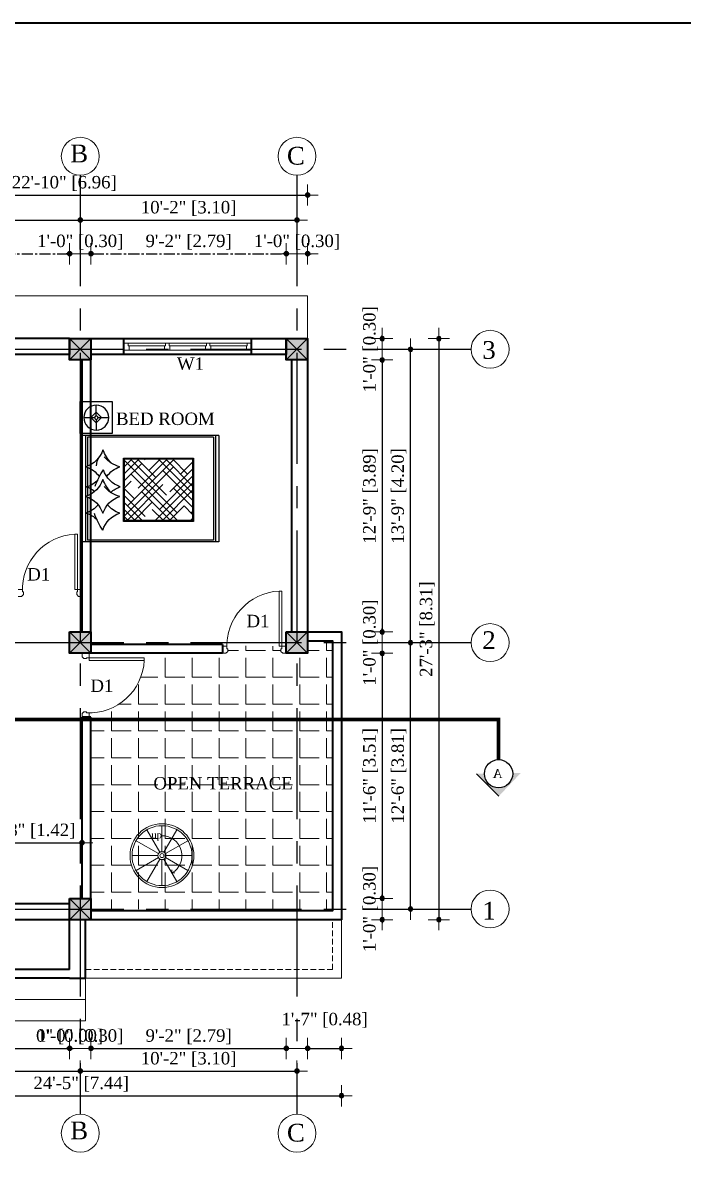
# Model space of a CAD drawing. Header units: feet. Extents: x 4160 to 31260, y -20219 to -1382.
# Drawn here: x 18608 to 18979, y -7173 to -6528 of the extents above; entities that cross this region are included whole.
import ezdxf

# ---------------------------------------------------------------- set-up
doc = ezdxf.new("R2010")
doc.units = ezdxf.units.FT
doc.header["$LTSCALE"] = 50
doc.header["$MEASUREMENT"] = 0
doc.header["$PDMODE"] = 34
for name, pattern in [('ACAD_ISO03W100', [30, 12, -18]), ('CENTER', [2, 1.25, -0.25, 0.25, -0.25]), ('HIDDEN', [0.375, 0.25, -0.125])]:
    doc.linetypes.add(name, pattern=pattern)
for name, color, linetype in [('CL', 253, 'CENTER'), ('DW', 10, 'Continuous'), ('Furniture', 32, 'Continuous'), ('Text', 7, 'Continuous')]:
    doc.layers.add(name, color=color, linetype=linetype)
for name, color, linetype, lineweight in [('COLUMN', 145, 'Continuous', 40), ('DIMENISON', 152, 'Continuous', 9), ('DIMENSION', 142, 'Continuous', 13), ('DOOR & WIN', 11, 'Continuous', 25), ('DOOR PLAN', 241, 'Continuous', 13), ('HACTH', 8, 'Continuous', 13), ('stair', 140, 'Continuous', 18), ('Text1', 3, 'Continuous', 25), ('wall', 6, 'Continuous', 40), ('WINDOW FRAME PLAN', 102, 'Continuous', 15)]:
    doc.layers.add(name, color=color, linetype=linetype, lineweight=lineweight)
doc.styles.add('7 INCH', font='times.ttf', dxfattribs={"height": 7})
doc.styles.add('arial', font='times.ttf')
doc.styles.add('NAVARAJ', font='times.ttf', dxfattribs={"height": 9})
doc.dimstyles.new('7 INCH', dxfattribs={"dimscale": 0, "dimtxt": 7, "dimasz": 1, "dimexe": 2, "dimexo": 9, "dimgap": 2, "dimtad": 1, "dimdec": 0, "dimzin": 3, "dimdsep": 46, "dimlunit": 4, "dimtxsty": '7 INCH', "dimblk": 'DIM', "dimcen": 3, "dimdle": 3, "dimse1": 1, "dimse2": 1, "dimclrd": 256, "dimclre": 256, "dimclrt": 7, "dimadec": 1, "dimazin": 2, "dimtfac": 1, "dimtdec": 0, "dimtix": 1, "dimtofl": 0, "dimtmove": 2, "dimatfit": 3, "dimldrblk": 'DIM', "dimfxl": 2, "dimfrac": 2, "dimtolj": 2, "dimtzin": 0, "dimarcsym": 0})

# ---------------------------------------------------------------- blocks, each defined once
blk = doc.blocks.new('A$C151D7C43')
at = {"layer": 'HACTH', "ltscale": 0.1}
h = blk.add_hatch(color=256, dxfattribs=at)
h.dxf.hatch_style = 1
h.paths.add_polyline_path([(-12, 6), (-12, -6), (0, -6), (0, 6)])
at = {"layer": 'CL'}
for points in [[(0, 6), (-12, -6)], [(-12, 6), (0, -6)]]:
    blk.add_lwpolyline(points, dxfattribs=at)
at = {"layer": 'COLUMN'}
blk.add_lwpolyline([(-12, 6), (0, 6), (0, -6), (-12, -6)], close=True, dxfattribs=at)
blk = doc.blocks.new('3ls')
at = {"layer": 'DOOR PLAN'}
for p, q in [((-36, -2.5), (-34, -2.5)), ((-34, -2.5), (-33, -3.5)), ((-33.5, -6.5), (-33.5, -5)), ((-33.5, -5), (-33, -5)), ((-33, -5), (-33, -3.5)), ((-2, -2.5), (-3, -3.5)), ((-3, -5), (-3, -3.5)), ((-2.5, -5), (-3, -5)), ((-2.5, -6.5), (-2.5, -5)), ((0, -2.5), (-2, -2.5)), ((-36, -6.5), (-33.5, -6.5)), ((0, -6.5), (-2.5, -6.5))]:
    blk.add_line(p, q, dxfattribs=at)
blk.add_lwpolyline([(-2.5, -6.5), (-2.5, -37.5), (-4, -37.5), (-4, -6.5)], close=True, dxfattribs=at)
blk.add_arc((-2.5, -6.5), 31.04, 177.22978, 267.22978, dxfattribs=at)
blk = doc.blocks.new('DIM')
at = {"layer": 'DIMENSION'}
h = blk.add_hatch(color=256, dxfattribs=at)
h.paths.add_polyline_path([(0, 1.28), (0, 0), (1.28, 0, 0.414214)])
h.paths.add_polyline_path([(1.28, 0), (0, 0), (0, -1.28, 0.414214)])
h.paths.add_polyline_path([(0, 0), (-1.28, 0, 0.414214), (0, -1.28)])
h.paths.add_polyline_path([(0, 1.28, 0.414214), (-1.28, 0), (0, 0)])
for p, q in [((-6, 0), (6, 0)), ((0, 6), (0, -6))]:
    blk.add_line(p, q, dxfattribs=at)
blk.add_circle((0, 0), 1.28, dxfattribs=at)
blk = doc.blocks.new('*D106')
at = {"layer": 'CL', "lineweight": -2, "ltscale": 0.1, "transparency": 16777216}
blk.add_line((18506.85, -6657.93), (18632.8, -6657.93), dxfattribs=at)
at = {"layer": 'Defpoints', "color": 0, "ltscale": 0.1, "transparency": 16777216}
for p in [(18633.8, -6657.93), (18505.85, -6705.73), (18633.8, -6705.73)]:
    blk.add_point(p, dxfattribs=at)
at = {"layer": 'CL', "lineweight": -2, "ltscale": 0.1, "transparency": 16777216, "rotation": 180}
blk.add_blockref('DIM', (18505.85, -6657.93), dxfattribs=at)
at = {"layer": 'CL', "lineweight": -2, "ltscale": 0.1, "transparency": 16777216}
blk.add_blockref('DIM', (18633.8, -6657.93), dxfattribs=at)
at = {"layer": 'CL', "color": 7, "ltscale": 0.1, "transparency": 16777216, "insert": (18569.82, -6651.4), "char_height": 7, "attachment_point": 5, "style": '7 INCH'}
blk.add_mtext('\\A2;10\'-8" [3.25]', dxfattribs=at)
blk = doc.blocks.new('*D107')
at = {"layer": 'CL', "lineweight": -2, "ltscale": 0.1, "transparency": 16777216}
for p, q in [((18632.8, -6657.93), (18631.8, -6657.93)), ((18646.8, -6657.93), (18647.8, -6657.93))]:
    blk.add_line(p, q, dxfattribs=at)
at = {"layer": 'Defpoints', "color": 0, "ltscale": 0.1, "transparency": 16777216}
for p in [(18645.8, -6657.93), (18633.8, -6705.73), (18645.8, -6705.73)]:
    blk.add_point(p, dxfattribs=at)
at = {"layer": 'CL', "lineweight": -2, "ltscale": 0.1, "transparency": 16777216}
blk.add_blockref('DIM', (18633.8, -6657.93), dxfattribs=at)
at = {"layer": 'CL', "lineweight": -2, "ltscale": 0.1, "transparency": 16777216, "rotation": 180}
blk.add_blockref('DIM', (18645.8, -6657.93), dxfattribs=at)
at = {"layer": 'CL', "color": 7, "ltscale": 0.1, "transparency": 16777216, "insert": (18639.8, -6651.4), "char_height": 7, "attachment_point": 5, "style": '7 INCH'}
blk.add_mtext('\\A2;1\'-0" [0.30]', dxfattribs=at)
blk = doc.blocks.new('*D108')
at = {"layer": 'CL', "lineweight": -2, "ltscale": 0.1, "transparency": 16777216}
blk.add_line((18646.8, -6657.93), (18754.74, -6657.93), dxfattribs=at)
at = {"layer": 'Defpoints', "color": 0, "ltscale": 0.1, "transparency": 16777216}
for p in [(18755.74, -6657.93), (18645.8, -6705.73), (18755.74, -6705.73)]:
    blk.add_point(p, dxfattribs=at)
at = {"layer": 'CL', "lineweight": -2, "ltscale": 0.1, "transparency": 16777216, "rotation": 180}
blk.add_blockref('DIM', (18645.8, -6657.93), dxfattribs=at)
at = {"layer": 'CL', "lineweight": -2, "ltscale": 0.1, "transparency": 16777216}
blk.add_blockref('DIM', (18755.74, -6657.93), dxfattribs=at)
at = {"layer": 'CL', "color": 7, "ltscale": 0.1, "transparency": 16777216, "insert": (18700.77, -6651.4), "char_height": 7, "attachment_point": 5, "style": '7 INCH'}
blk.add_mtext('\\A2;9\'-2" [2.79]', dxfattribs=at)
blk = doc.blocks.new('*D109')
at = {"layer": 'CL', "lineweight": -2, "ltscale": 0.1, "transparency": 16777216}
for p, q in [((18754.74, -6657.93), (18753.74, -6657.93)), ((18768.74, -6657.93), (18769.74, -6657.93))]:
    blk.add_line(p, q, dxfattribs=at)
at = {"layer": 'Defpoints', "color": 0, "ltscale": 0.1, "transparency": 16777216}
for p in [(18767.74, -6657.93), (18755.74, -6705.73), (18767.74, -6705.73)]:
    blk.add_point(p, dxfattribs=at)
at = {"layer": 'CL', "lineweight": -2, "ltscale": 0.1, "transparency": 16777216}
blk.add_blockref('DIM', (18755.74, -6657.93), dxfattribs=at)
at = {"layer": 'CL', "lineweight": -2, "ltscale": 0.1, "transparency": 16777216, "rotation": 180}
blk.add_blockref('DIM', (18767.74, -6657.93), dxfattribs=at)
at = {"layer": 'CL', "color": 7, "ltscale": 0.1, "transparency": 16777216, "insert": (18761.74, -6651.4), "char_height": 7, "attachment_point": 5, "style": '7 INCH'}
blk.add_mtext('\\A2;1\'-0" [0.30]', dxfattribs=at)
blk = doc.blocks.new('*D110')
at = {"layer": 'Defpoints', "color": 0, "ltscale": 0.1, "transparency": 16777216}
for p in [(18639.8, -6638.97), (18499.85, -6705.73), (18639.8, -6705.73)]:
    blk.add_point(p, dxfattribs=at)
at = {"layer": 'DIMENSION', "lineweight": -2, "ltscale": 0.1, "transparency": 16777216}
blk.add_line((18500.85, -6638.97), (18638.8, -6638.97), dxfattribs=at)
at = {"layer": 'DIMENSION', "lineweight": -2, "ltscale": 0.1, "transparency": 16777216, "rotation": 180}
blk.add_blockref('DIM', (18499.85, -6638.97), dxfattribs=at)
at = {"layer": 'DIMENSION', "lineweight": -2, "ltscale": 0.1, "transparency": 16777216}
blk.add_blockref('DIM', (18639.8, -6638.97), dxfattribs=at)
at = {"layer": 'DIMENSION', "color": 7, "ltscale": 0.1, "transparency": 16777216, "insert": (18569.82, -6632.44), "char_height": 7, "attachment_point": 5, "style": '7 INCH'}
blk.add_mtext('\\A2;11\'-8" [3.55]', dxfattribs=at)
blk = doc.blocks.new('*D111')
at = {"layer": 'Defpoints', "color": 0, "ltscale": 0.1, "transparency": 16777216}
for p in [(18761.74, -6638.97), (18639.8, -6705.73), (18761.74, -6705.73)]:
    blk.add_point(p, dxfattribs=at)
at = {"layer": 'DIMENSION', "lineweight": -2, "ltscale": 0.1, "transparency": 16777216}
blk.add_line((18640.8, -6638.97), (18760.74, -6638.97), dxfattribs=at)
at = {"layer": 'DIMENSION', "lineweight": -2, "ltscale": 0.1, "transparency": 16777216, "rotation": 180}
blk.add_blockref('DIM', (18639.8, -6638.97), dxfattribs=at)
at = {"layer": 'DIMENSION', "lineweight": -2, "ltscale": 0.1, "transparency": 16777216}
blk.add_blockref('DIM', (18761.74, -6638.97), dxfattribs=at)
at = {"layer": 'DIMENSION', "color": 7, "ltscale": 0.1, "transparency": 16777216, "insert": (18700.77, -6632.44), "char_height": 7, "attachment_point": 5, "style": '7 INCH'}
blk.add_mtext('\\A2;10\'-2" [3.10]', dxfattribs=at)
blk = doc.blocks.new('*D112')
at = {"layer": 'Defpoints', "color": 0, "ltscale": 0.1, "transparency": 16777216}
for p in [(18767.74, -6705.73), (18767.74, -6717.73), (18809.71, -6717.73)]:
    blk.add_point(p, dxfattribs=at)
at = {"layer": 'DIMENSION', "lineweight": -2, "ltscale": 0.1, "transparency": 16777216}
for p, q in [((18809.71, -6704.73), (18809.71, -6703.73)), ((18809.71, -6718.73), (18809.71, -6719.73))]:
    blk.add_line(p, q, dxfattribs=at)
for p, rotation in [((18809.71, -6705.73), 270), ((18809.71, -6717.73), 90)]:
    blk.add_blockref('DIM', p, dxfattribs=dict(at, rotation=rotation))
at = {"layer": 'DIMENSION', "color": 7, "ltscale": 0.1, "transparency": 16777216, "insert": (18803.18, -6711.73), "char_height": 7, "attachment_point": 5, "rotation": 90, "style": '7 INCH'}
blk.add_mtext('\\A2;1\'-0" [0.30]', dxfattribs=at)
blk = doc.blocks.new('*D113')
at = {"layer": 'Defpoints', "color": 0, "ltscale": 0.1, "transparency": 16777216}
for p in [(18767.74, -6717.73), (18767.74, -6870.9), (18809.71, -6870.9)]:
    blk.add_point(p, dxfattribs=at)
at = {"layer": 'DIMENSION', "lineweight": -2, "ltscale": 0.1, "transparency": 16777216}
blk.add_line((18809.71, -6718.73), (18809.71, -6869.9), dxfattribs=at)
for p, rotation in [((18809.71, -6717.73), 90), ((18809.71, -6870.9), 270)]:
    blk.add_blockref('DIM', p, dxfattribs=dict(at, rotation=rotation))
at = {"layer": 'DIMENSION', "color": 7, "ltscale": 0.1, "transparency": 16777216, "insert": (18803.18, -6794.31), "char_height": 7, "attachment_point": 5, "rotation": 90, "style": '7 INCH'}
blk.add_mtext('\\A2;12\'-9" [3.89]', dxfattribs=at)
blk = doc.blocks.new('*D114')
at = {"layer": 'Defpoints', "color": 0, "ltscale": 0.1, "transparency": 16777216}
for p in [(18767.74, -6870.9), (18767.74, -6882.9), (18809.71, -6882.9)]:
    blk.add_point(p, dxfattribs=at)
at = {"layer": 'DIMENSION', "lineweight": -2, "ltscale": 0.1, "transparency": 16777216}
for p, q in [((18809.71, -6869.9), (18809.71, -6868.9)), ((18809.71, -6883.9), (18809.71, -6884.9))]:
    blk.add_line(p, q, dxfattribs=at)
for p, rotation in [((18809.71, -6870.9), 270), ((18809.71, -6882.9), 90)]:
    blk.add_blockref('DIM', p, dxfattribs=dict(at, rotation=rotation))
at = {"layer": 'DIMENSION', "color": 7, "ltscale": 0.1, "transparency": 16777216, "insert": (18803.18, -6876.9), "char_height": 7, "attachment_point": 5, "rotation": 90, "style": '7 INCH'}
blk.add_mtext('\\A2;1\'-0" [0.30]', dxfattribs=at)
blk = doc.blocks.new('*D115')
at = {"layer": 'Defpoints', "color": 0, "ltscale": 0.1, "transparency": 16777216}
for p in [(18767.74, -6882.9), (18767.74, -7020.9), (18809.71, -7020.9)]:
    blk.add_point(p, dxfattribs=at)
at = {"layer": 'DIMENSION', "lineweight": -2, "ltscale": 0.1, "transparency": 16777216}
blk.add_line((18809.71, -6883.9), (18809.71, -7019.9), dxfattribs=at)
for p, rotation in [((18809.71, -6882.9), 90), ((18809.71, -7020.9), 270)]:
    blk.add_blockref('DIM', p, dxfattribs=dict(at, rotation=rotation))
at = {"layer": 'DIMENSION', "color": 7, "ltscale": 0.1, "transparency": 16777216, "insert": (18803.18, -6951.9), "char_height": 7, "attachment_point": 5, "rotation": 90, "style": '7 INCH'}
blk.add_mtext('\\A2;11\'-6" [3.51]', dxfattribs=at)
blk = doc.blocks.new('*D116')
at = {"layer": 'Defpoints', "color": 0, "ltscale": 0.1, "transparency": 16777216}
for p in [(18767.74, -7020.9), (18767.74, -7032.9), (18809.71, -7032.9)]:
    blk.add_point(p, dxfattribs=at)
at = {"layer": 'DIMENSION', "lineweight": -2, "ltscale": 0.1, "transparency": 16777216}
for p, q in [((18809.71, -7019.9), (18809.71, -7018.9)), ((18809.71, -7033.9), (18809.71, -7034.9))]:
    blk.add_line(p, q, dxfattribs=at)
for p, rotation in [((18809.71, -7020.9), 270), ((18809.71, -7032.9), 90)]:
    blk.add_blockref('DIM', p, dxfattribs=dict(at, rotation=rotation))
at = {"layer": 'DIMENSION', "color": 7, "ltscale": 0.1, "transparency": 16777216, "insert": (18803.18, -7026.9), "char_height": 7, "attachment_point": 5, "rotation": 90, "style": '7 INCH'}
blk.add_mtext('\\A2;1\'-0" [0.30]', dxfattribs=at)
blk = doc.blocks.new('*D117')
at = {"layer": 'Defpoints', "color": 0, "ltscale": 0.1, "transparency": 16777216}
for p in [(18761.74, -6876.9), (18825.65, -6876.9), (18761.74, -7026.9)]:
    blk.add_point(p, dxfattribs=at)
at = {"layer": 'DIMENSION', "lineweight": -2, "ltscale": 0.1, "transparency": 16777216}
blk.add_line((18825.65, -7025.9), (18825.65, -6877.9), dxfattribs=at)
for p, rotation in [((18825.65, -6876.9), 90), ((18825.65, -7026.9), 270)]:
    blk.add_blockref('DIM', p, dxfattribs=dict(at, rotation=rotation))
at = {"layer": 'DIMENSION', "color": 7, "ltscale": 0.1, "transparency": 16777216, "insert": (18819.12, -6951.9), "char_height": 7, "attachment_point": 5, "rotation": 90, "style": '7 INCH'}
blk.add_mtext('\\A2;12\'-6" [3.81]', dxfattribs=at)
blk = doc.blocks.new('*D118')
at = {"layer": 'Defpoints', "color": 0, "ltscale": 0.1, "transparency": 16777216}
for p in [(18761.74, -6711.73), (18825.65, -6711.73), (18761.74, -6876.9)]:
    blk.add_point(p, dxfattribs=at)
at = {"layer": 'DIMENSION', "lineweight": -2, "ltscale": 0.1, "transparency": 16777216}
blk.add_line((18825.65, -6875.9), (18825.65, -6712.73), dxfattribs=at)
for p, rotation in [((18825.65, -6711.73), 90), ((18825.65, -6876.9), 270)]:
    blk.add_blockref('DIM', p, dxfattribs=dict(at, rotation=rotation))
at = {"layer": 'DIMENSION', "color": 7, "ltscale": 0.1, "transparency": 16777216, "insert": (18819.12, -6794.31), "char_height": 7, "attachment_point": 5, "rotation": 90, "style": '7 INCH'}
blk.add_mtext('\\A2;13\'-9" [4.20]', dxfattribs=at)
blk = doc.blocks.new('*D119')
at = {"layer": 'Defpoints', "color": 0, "ltscale": 0.1, "transparency": 16777216}
for p in [(18761.74, -6705.73), (18761.74, -7032.9), (18841.59, -7032.9)]:
    blk.add_point(p, dxfattribs=at)
at = {"layer": 'DIMENSION', "lineweight": -2, "ltscale": 0.1, "transparency": 16777216}
blk.add_line((18841.59, -6706.73), (18841.59, -7031.9), dxfattribs=at)
for p, rotation in [((18841.59, -6705.73), 90), ((18841.59, -7032.9), 270)]:
    blk.add_blockref('DIM', p, dxfattribs=dict(at, rotation=rotation))
at = {"layer": 'DIMENSION', "color": 7, "ltscale": 0.1, "transparency": 16777216, "insert": (18835.06, -6869.31), "char_height": 7, "attachment_point": 5, "rotation": 90, "style": '7 INCH'}
blk.add_mtext('\\A2;27\'-3" [8.31]', dxfattribs=at)
blk = doc.blocks.new('*D121')
at = {"layer": 'Defpoints', "color": 0, "ltscale": 0.1, "transparency": 16777216}
for p in [(18502.85, -7032.9), (18633.8, -7032.9), (18633.8, -7105.37)]:
    blk.add_point(p, dxfattribs=at)
at = {"layer": 'DIMENSION', "lineweight": -2, "ltscale": 0.1, "transparency": 16777216}
blk.add_line((18503.85, -7105.37), (18632.8, -7105.37), dxfattribs=at)
at = {"layer": 'DIMENSION', "lineweight": -2, "ltscale": 0.1, "transparency": 16777216, "rotation": 180}
blk.add_blockref('DIM', (18502.85, -7105.37), dxfattribs=at)
at = {"layer": 'DIMENSION', "lineweight": -2, "ltscale": 0.1, "transparency": 16777216}
blk.add_blockref('DIM', (18633.8, -7105.37), dxfattribs=at)
at = {"layer": 'DIMENSION', "color": 7, "ltscale": 0.1, "transparency": 16777216, "insert": (18568.32, -7098.84), "char_height": 7, "attachment_point": 5, "style": '7 INCH'}
blk.add_mtext('\\A2;10\'-11" [3.33]', dxfattribs=at)
blk = doc.blocks.new('*D122')
at = {"layer": 'Defpoints', "color": 0, "ltscale": 0.1, "transparency": 16777216}
for p in [(18633.8, -7032.9), (18633.8, -7032.9), (18633.8, -7105.37)]:
    blk.add_point(p, dxfattribs=at)
at = {"layer": 'DIMENSION', "lineweight": -2, "ltscale": 0.1, "transparency": 16777216}
for p, q in [((18632.8, -7105.37), (18631.8, -7105.37)), ((18634.8, -7105.37), (18635.8, -7105.37))]:
    blk.add_line(p, q, dxfattribs=at)
blk.add_blockref('DIM', (18633.8, -7105.37), dxfattribs=at)
at = {"layer": 'DIMENSION', "lineweight": -2, "ltscale": 0.1, "transparency": 16777216, "rotation": 180}
blk.add_blockref('DIM', (18633.8, -7105.37), dxfattribs=at)
at = {"layer": 'DIMENSION', "color": 7, "ltscale": 0.1, "transparency": 16777216, "insert": (18633.8, -7098.84), "char_height": 7, "attachment_point": 5, "style": '7 INCH'}
blk.add_mtext('\\A2;0" [0.00]', dxfattribs=at)
blk = doc.blocks.new('*D123')
at = {"layer": 'Defpoints', "color": 0, "ltscale": 0.1, "transparency": 16777216}
for p in [(18633.8, -7032.9), (18645.8, -7032.9), (18645.8, -7105.37)]:
    blk.add_point(p, dxfattribs=at)
at = {"layer": 'DIMENSION', "lineweight": -2, "ltscale": 0.1, "transparency": 16777216}
for p, q in [((18632.8, -7105.37), (18631.8, -7105.37)), ((18646.8, -7105.37), (18647.8, -7105.37))]:
    blk.add_line(p, q, dxfattribs=at)
blk.add_blockref('DIM', (18633.8, -7105.37), dxfattribs=at)
at = {"layer": 'DIMENSION', "lineweight": -2, "ltscale": 0.1, "transparency": 16777216, "rotation": 180}
blk.add_blockref('DIM', (18645.8, -7105.37), dxfattribs=at)
at = {"layer": 'DIMENSION', "color": 7, "ltscale": 0.1, "transparency": 16777216, "insert": (18639.8, -7098.84), "char_height": 7, "attachment_point": 5, "style": '7 INCH'}
blk.add_mtext('\\A2;1\'-0" [0.30]', dxfattribs=at)
blk = doc.blocks.new('*D124')
at = {"layer": 'Defpoints', "color": 0, "ltscale": 0.1, "transparency": 16777216}
for p in [(18645.8, -7032.9), (18755.74, -7032.9), (18755.74, -7105.37)]:
    blk.add_point(p, dxfattribs=at)
at = {"layer": 'DIMENSION', "lineweight": -2, "ltscale": 0.1, "transparency": 16777216}
blk.add_line((18646.8, -7105.37), (18754.74, -7105.37), dxfattribs=at)
at = {"layer": 'DIMENSION', "lineweight": -2, "ltscale": 0.1, "transparency": 16777216, "rotation": 180}
blk.add_blockref('DIM', (18645.8, -7105.37), dxfattribs=at)
at = {"layer": 'DIMENSION', "lineweight": -2, "ltscale": 0.1, "transparency": 16777216}
blk.add_blockref('DIM', (18755.74, -7105.37), dxfattribs=at)
at = {"layer": 'DIMENSION', "color": 7, "ltscale": 0.1, "transparency": 16777216, "insert": (18700.77, -7098.84), "char_height": 7, "attachment_point": 5, "style": '7 INCH'}
blk.add_mtext('\\A2;9\'-2" [2.79]', dxfattribs=at)
blk = doc.blocks.new('*D125')
at = {"layer": 'Defpoints', "color": 0, "ltscale": 0.1, "transparency": 16777216}
for p in [(18767.74, -7032.9), (18786.81, -7032.9), (18786.81, -7105.37)]:
    blk.add_point(p, dxfattribs=at)
at = {"layer": 'DIMENSION', "lineweight": -2, "ltscale": 0.1, "transparency": 16777216}
blk.add_line((18768.74, -7105.37), (18785.81, -7105.37), dxfattribs=at)
at = {"layer": 'DIMENSION', "lineweight": -2, "ltscale": 0.1, "transparency": 16777216, "rotation": 180}
blk.add_blockref('DIM', (18767.74, -7105.37), dxfattribs=at)
at = {"layer": 'DIMENSION', "lineweight": -2, "ltscale": 0.1, "transparency": 16777216}
blk.add_blockref('DIM', (18786.81, -7105.37), dxfattribs=at)
at = {"layer": 'DIMENSION', "color": 7, "ltscale": 0.1, "transparency": 16777216, "insert": (18777.28, -7089.57), "char_height": 7, "attachment_point": 5, "style": '7 INCH'}
blk.add_mtext('\\A2;1\'-7" [0.48]', dxfattribs=at)
blk = doc.blocks.new('*D126')
at = {"layer": 'Defpoints', "color": 0, "ltscale": 0.1, "transparency": 16777216}
for p in [(18499.85, -7032.9), (18639.8, -7032.9), (18639.8, -7118.14)]:
    blk.add_point(p, dxfattribs=at)
at = {"layer": 'DIMENSION', "lineweight": -2, "ltscale": 0.1, "transparency": 16777216}
blk.add_line((18500.85, -7118.14), (18638.8, -7118.14), dxfattribs=at)
at = {"layer": 'DIMENSION', "lineweight": -2, "ltscale": 0.1, "transparency": 16777216, "rotation": 180}
blk.add_blockref('DIM', (18499.85, -7118.14), dxfattribs=at)
at = {"layer": 'DIMENSION', "lineweight": -2, "ltscale": 0.1, "transparency": 16777216}
blk.add_blockref('DIM', (18639.8, -7118.14), dxfattribs=at)
at = {"layer": 'DIMENSION', "color": 7, "ltscale": 0.1, "transparency": 16777216, "insert": (18569.82, -7111.62), "char_height": 7, "attachment_point": 5, "style": '7 INCH'}
blk.add_mtext('\\A2;11\'-8" [3.55]', dxfattribs=at)
blk = doc.blocks.new('*D127')
at = {"layer": 'Defpoints', "color": 0, "ltscale": 0.1, "transparency": 16777216}
for p in [(18639.8, -7032.9), (18761.74, -7032.9), (18761.74, -7118.14)]:
    blk.add_point(p, dxfattribs=at)
at = {"layer": 'DIMENSION', "lineweight": -2, "ltscale": 0.1, "transparency": 16777216}
blk.add_line((18640.8, -7118.14), (18760.74, -7118.14), dxfattribs=at)
at = {"layer": 'DIMENSION', "lineweight": -2, "ltscale": 0.1, "transparency": 16777216, "rotation": 180}
blk.add_blockref('DIM', (18639.8, -7118.14), dxfattribs=at)
at = {"layer": 'DIMENSION', "lineweight": -2, "ltscale": 0.1, "transparency": 16777216}
blk.add_blockref('DIM', (18761.74, -7118.14), dxfattribs=at)
at = {"layer": 'DIMENSION', "color": 7, "ltscale": 0.1, "transparency": 16777216, "insert": (18700.77, -7111.62), "char_height": 7, "attachment_point": 5, "style": '7 INCH'}
blk.add_mtext('\\A2;10\'-2" [3.10]', dxfattribs=at)
blk = doc.blocks.new('*D103')
at = {"layer": 'Defpoints', "color": 0, "ltscale": 0.1, "transparency": 16777216}
for p in [(18493.85, -7032.9), (18786.81, -7032.9), (18786.81, -7132.04)]:
    blk.add_point(p, dxfattribs=at)
at = {"layer": 'DIMENSION', "lineweight": -2, "ltscale": 0.1, "transparency": 16777216}
blk.add_line((18494.85, -7132.04), (18785.81, -7132.04), dxfattribs=at)
at = {"layer": 'DIMENSION', "lineweight": -2, "ltscale": 0.1, "transparency": 16777216, "rotation": 180}
blk.add_blockref('DIM', (18493.85, -7132.04), dxfattribs=at)
at = {"layer": 'DIMENSION', "lineweight": -2, "ltscale": 0.1, "transparency": 16777216}
blk.add_blockref('DIM', (18786.81, -7132.04), dxfattribs=at)
at = {"layer": 'DIMENSION', "color": 7, "ltscale": 0.1, "transparency": 16777216, "insert": (18640.33, -7125.51), "char_height": 7, "attachment_point": 5, "style": '7 INCH'}
blk.add_mtext('\\A2;24\'-5" [7.44]', dxfattribs=at)
blk = doc.blocks.new('6H')
at = {"layer": 'wall'}
for p, q in [((0, -9), (0, 0)), ((-72, -9), (-72, 0)), ((-72, -9), (-72, 0))]:
    blk.add_line(p, q, dxfattribs=at)
at = {"layer": 'WINDOW FRAME PLAN'}
for p, q in [((-72, -2.5), (-69.5, -2.5)), ((-69.5, -2.5), (-2.5, -2.5)), ((-69.5, -2.5), (-69.5, -4)), ((-69.5, -4), (-69, -4)), ((-48.5, -4), (-69.5, -4)), ((-69, -4), (-69, -6.5)), ((-49, -4), (-49, -6.5)), ((-48.5, -2.5), (-48.5, -4)), ((-46.5, -2.5), (-46.5, -4)), ((-46.5, -4), (-46, -4)), ((-25.5, -4), (-46.5, -4)), ((-46, -4), (-46, -6.5)), ((-26, -4), (-26, -6.5)), ((-25.5, -4), (-26, -4)), ((-25.5, -2.5), (-25.5, -4)), ((-23.5, -2.5), (-23.5, -4)), ((-3, -4), (-23.5, -4)), ((-23, -4), (-23, -6.5)), ((-3, -4), (-3, -6.5)), ((-2.5, -4), (-3, -4)), ((0, -2.5), (-2.5, -2.5)), ((-2.5, -2.5), (-2.5, -4)), ((-72, -6.5), (-69, -6.5)), ((-3, -6.5), (-69, -6.5)), ((0, -6.5), (-3, -6.5))]:
    blk.add_line(p, q, dxfattribs=at)
blk = doc.blocks.new('*D140')
at = {"layer": 'Defpoints', "color": 0, "ltscale": 0.1, "transparency": 16777216}
for p in [(18584.85, -6909.9), (18640.8, -6918.9), (18640.8, -6989.57)]:
    blk.add_point(p, dxfattribs=at)
at = {"layer": 'DIMENSION', "lineweight": -2, "ltscale": 0.1, "transparency": 16777216}
blk.add_line((18585.85, -6989.57), (18639.8, -6989.57), dxfattribs=at)
at = {"layer": 'DIMENSION', "lineweight": -2, "ltscale": 0.1, "transparency": 16777216, "rotation": 180}
blk.add_blockref('DIM', (18584.85, -6989.57), dxfattribs=at)
at = {"layer": 'DIMENSION', "lineweight": -2, "ltscale": 0.1, "transparency": 16777216}
blk.add_blockref('DIM', (18640.8, -6989.57), dxfattribs=at)
at = {"layer": 'DIMENSION', "color": 7, "ltscale": 0.1, "transparency": 16777216, "insert": (18612.82, -6983.04), "char_height": 7, "attachment_point": 5, "style": '7 INCH'}
blk.add_mtext('\\A2;4\'-8" [1.42]', dxfattribs=at)
blk = doc.blocks.new('A$C474A2605')
at = {"layer": 'Furniture'}
h = blk.add_hatch(dxfattribs=at)
h.set_pattern_fill('HOUND,_O', color=140, scale=45, angle=225)
h.set_pattern_definition([(225, (775.496, 1155.05), (-5.9662135, -9.943689), [45, -22.5]), (315, (775.496, 1155.05), (-5.9662135, 9.943689), [45, -22.5])])
h.paths.add_polyline_path([(53.12, 65.75), (14.79, 65.75), (14.79, 31.07), (53.12, 31.07)])
at = {"layer": 'Furniture', "linetype": 'Continuous'}
for p, q in [((69, 92), (66, 89)), ((69, 90), (69, 96)), ((72, 89), (69, 92)), ((68, 89), (62, 89)), ((66, 89), (69, 86)), ((69, 86), (72, 89)), ((69, 88), (69, 82)), ((76, 89), (70, 89)), ((0, 79), (0, 19)), ((0, 79), (78, 79)), ((2, 79), (2, 19)), ((0, 19), (78, 19))]:
    blk.add_line(p, q, dxfattribs=at)
at = {"layer": 'Furniture', "color": 143}
for p, q in [((3, 78), (3, 20)), ((3, 78), (74, 78)), ((74, 78), (74, 61.6)), ((74, 61.03), (74, 50.17)), ((74, 44.33), (74, 20)), ((3, 20), (74, 20))]:
    blk.add_line(p, q, dxfattribs=at)
at = {"layer": 'Furniture'}
for p, q in [((75, 79), (75, 19)), ((78, 79), (78, 19))]:
    blk.add_line(p, q, dxfattribs=at)
at = {"layer": 'Furniture', "color": 160}
blk.add_line((74, 49.84), (74, 44.97), dxfattribs=at)
at = {"layer": 'Furniture'}
blk.add_lwpolyline([(60, 98), (60, 80), (78, 80), (78, 98)], close=True, dxfattribs=at)
at = {"layer": 'Furniture', "color": 21, "linetype": 'Continuous'}
for points in [[(53.62, 61.63), (53.62, 66.25), (14.29, 66.25), (14.29, 30.57), (53.62, 30.57), (53.62, 61.63)], [(53.12, 61.63), (53.12, 65.75), (14.79, 65.75), (14.79, 31.07), (53.12, 31.07), (53.12, 34.94)], [(53.12, 50.55), (53.12, 60.89)], [(53.12, 44.93), (53.12, 49.85)], [(53.12, 35.58), (53.12, 48.4)]]:
    blk.add_lwpolyline(points, dxfattribs=at)
at = {"layer": 'Furniture', "color": 21}
for points in [[(53.12, 61.4), (53.12, 65.75), (14.79, 65.75), (14.79, 31.07), (53.12, 31.07), (53.12, 35.13)], [(53.12, 50.23), (53.12, 61.2)], [(53.12, 44.93), (53.12, 49.53)], [(53.12, 35.28), (53.12, 44.26)]]:
    blk.add_lwpolyline(points, dxfattribs=at)
at = {"layer": 'Furniture', "linetype": 'Continuous'}
for radius in [7, 1]:
    blk.add_circle((69, 89), radius, dxfattribs=at)
at = {"layer": 'Furniture', "color": 21}
for centre, radius, start, end in [((51.96, 76.84), 15.96, 283.48431, 321.68309), ((41.04, 80.68), 26.11, 318.70406, 337.91234), ((79.66, 75.75), 15.24, 198.70696, 251.29304), ((59.48, 61.57), 9.43, 1.65063, 33.85254), ((50.79, 46.88), 15.24, 35.91705, 71.29304), ((79.66, 46.88), 15.24, 108.70696, 144.29575)]:
    blk.add_arc(centre, radius, start, end, dxfattribs=at)
at = {"layer": 'Furniture', "color": 40}
for centre, radius, start, end in [((50.59, 64.47), 15.24, 288.70696, 341.29304), ((28.21, 35.16), 44.18, 20.06362, 33.57033), ((76.76, 60.7), 10.88, 217.67511, 258.37139), ((50.59, 35.61), 15.24, 47.77997, 71.29304), ((79.46, 35.61), 15.24, 108.70696, 128.90722)]:
    blk.add_arc(centre, radius, start, end, dxfattribs=at)
at = {"layer": 'Furniture', "color": 160}
for centre, radius, start, end in [((41.12, 64.01), 26.11, 318.70406, 337.91234), ((79.74, 59.08), 15.24, 198.70696, 251.29304), ((52.04, 60.17), 15.96, 283.48431, 321.68309), ((50.88, 30.22), 15.24, 18.70696, 71.29304), ((79.74, 30.22), 15.24, 108.70696, 161.29304)]:
    blk.add_arc(centre, radius, start, end, dxfattribs=at)
at = {"layer": 'Furniture', "color": 11}
for centre, radius, start, end in [((50.91, 49.64), 15.24, 288.70696, 320.31035), ((79.78, 49.64), 15.24, 219.47815, 251.29304), ((50.91, 20.77), 15.24, 18.70696, 71.29304), ((28.54, 50.09), 44.18, 326.42967, 339.93638), ((77.09, 24.55), 10.88, 101.62861, 142.32489)]:
    blk.add_arc(centre, radius, start, end, dxfattribs=at)
blk = doc.blocks.new('RST')
for p, q in [((-2, 3.5), (-15, 26)), ((0, 4), (0, 30)), ((2, 3.5), (15, 26)), ((-3.5, 2), (-26, 15)), ((3.5, 2), (26, 15)), ((-4, 0), (-30, 0)), ((4, 0), (30, 0)), ((-3.5, -2), (-26, -15)), ((-2, -3.5), (-15, -26)), ((0, -4), (0, -30)), ((2, -3.5), (15, -26)), ((3.5, -2), (26, -15))]:
    blk.add_line(p, q)
at = {"color": 4}
for q in [(17.3, 13), (14.3, 10)]:
    blk.add_line((17.3, 10), q, dxfattribs=at)
at = {"color": 2}
for radius in [32, 30]:
    blk.add_circle((0, 0), radius, dxfattribs=at)
for radius in [4, 2]:
    blk.add_circle((0, 0), radius)
at = {"color": 4}
blk.add_arc((0, 0), 20, 30, 180, dxfattribs=at)
at = {"style": 'NAVARAJ'}
blk.add_text('up', height=7, rotation=90, dxfattribs=at).set_placement((-17.3, -10.6))
blk = doc.blocks.new('*D221')
at = {"layer": 'Defpoints', "color": 0, "ltscale": 0.1, "transparency": 16777216}
for p in [(18767.74, -6624.87), (18493.85, -6705.73), (18767.74, -6705.73)]:
    blk.add_point(p, dxfattribs=at)
at = {"layer": 'DIMENSION', "lineweight": -2, "ltscale": 0.1, "transparency": 16777216}
blk.add_line((18494.85, -6624.87), (18766.74, -6624.87), dxfattribs=at)
at = {"layer": 'DIMENSION', "lineweight": -2, "ltscale": 0.1, "transparency": 16777216, "rotation": 180}
blk.add_blockref('DIM', (18493.85, -6624.87), dxfattribs=at)
at = {"layer": 'DIMENSION', "lineweight": -2, "ltscale": 0.1, "transparency": 16777216}
blk.add_blockref('DIM', (18767.74, -6624.87), dxfattribs=at)
at = {"layer": 'DIMENSION', "color": 7, "ltscale": 0.1, "transparency": 16777216, "insert": (18630.8, -6618.35), "char_height": 7, "attachment_point": 5, "style": '7 INCH'}
blk.add_mtext('\\A2;22\'-10" [6.96]', dxfattribs=at)

msp = doc.modelspace()

# ---------------------------------------------------------------- hatches: boundary and pattern name
at = {"layer": 'DIMENSION', "ltscale": 0.1}
h = msp.add_hatch(dxfattribs=at)
h.set_pattern_fill('ANGLE', color=256, scale=55)
h.set_pattern_definition([(0, (2942.507, 2133.231), (0, 15.125), [11, -4.125]), (90, (2942.507, 2133.231), (-15.125, 9e-16), [11, -4.125])])
h.paths.add_polyline_path([(18761.74, -7026.9), (18761.74, -6882.9), (18755.74, -6882.9), (18752.74, -6882.9), (18752.74, -6878.9), (18751.74, -6878.9), (18722.24, -6878.73), (18722.24, -6880.4), (18722.74, -6880.4), (18722.74, -6882.9), (18719.74, -6882.9), (18644.8, -6882.9), (18644.8, -6885.4), (18675.83, -6885.4, -0.414214), (18644.8, -6916.44), (18644.8, -6918.9), (18645.8, -6918.9), (18645.8, -7020.9), (18645.8, -7026.9)])
h.paths.add_polyline_path([(18781.81, -6876.9), (18767.74, -6876.9), (18767.74, -6882.9), (18761.74, -6882.9), (18761.74, -7026.9), (18781.81, -7026.9)])
h.paths.add_polyline_path([(18679.15, -6961.51), (18759.39, -6961.51), (18759.39, -6950.78), (18679.15, -6950.78)], flags=24)
at = {"layer": 'DOOR & WIN', "linetype": 'ACAD_ISO03W100', "ltscale": 0.3}
msp.add_hatch(color=256, dxfattribs=at).paths.add_polyline_path([(18887.59, -6950.36), (18883.12, -6950.36, -0.428023), (18875.16, -6958.7, -0.414214), (18867.2, -6950.73), (18862.73, -6950.73), (18875.35, -6963.36)])

# ---------------------------------------------------------------- linework, layer by layer
msp.add_line((18646.85, -7032.9), (18633.8, -7032.9))
msp.add_lwpolyline([(18758.74, -6870.9), (18767.74, -6870.9)])
at = {"layer": 'CL'}
for p, q in [((18639.8, -6613.74), (18639.8, -7142.47)), ((18761.74, -6613.74), (18761.74, -7142.47)), ((18401.87, -6711.73), (18859.73, -6711.73)), ((18401.87, -6876.9), (18859.73, -6876.9)), ((18401.87, -7026.9), (18859.73, -7026.9))]:
    msp.add_line(p, q, dxfattribs=at)
at = {"layer": 'DIMENISON'}
for centre in [(18639.8, -6603.06), (18761.74, -6603.06), (18870.41, -6711.73), (18870.41, -6876.9), (18870.41, -7026.9), (18639.8, -7153.15), (18761.74, -7153.15)]:
    msp.add_circle(centre, 10.68, dxfattribs=at)
at = {"layer": 'DIMENSION', "ltscale": 0.1}
msp.add_line((18493.85, -6681.73), (18767.74, -6681.73), dxfattribs=at)
msp.add_lwpolyline([(18642.8, -7032.9), (18642.8, -7065.9), (18786.81, -7065.9), (18786.81, -7032.9)], dxfattribs=at)
at = {"layer": 'DIMENSION', "linetype": 'HIDDEN', "ltscale": 0.25}
msp.add_lwpolyline([(18642.8, -7032.9), (18642.8, -7060.9), (18781.81, -7060.9), (18781.81, -7032.9)], dxfattribs=at)
at = {"layer": 'DOOR & WIN', "linetype": 'ACAD_ISO03W100', "ltscale": 0.3}
msp.add_line((18862.73, -6950.73), (18875.35, -6963.36), dxfattribs=at)
at = {"layer": 'DOOR & WIN', "linetype": 'HIDDEN', "ltscale": 0.01, "const_width": 2}
msp.add_lwpolyline([(18875.16, -6942.76), (18875.16, -6920.22), (18392.64, -6920.22), (18392.64, -6947.21)], dxfattribs=at)
at = {"layer": 'DOOR & WIN', "ltscale": 0.3}
msp.add_circle((18875.16, -6950.73), 7.97, dxfattribs=at)
at = {"layer": 'stair', "ltscale": 0.1}
for p, q in [((18700.67, -6681.73), (18767.74, -6681.73)), ((18767.74, -6681.73), (18767.74, -6705.73))]:
    msp.add_line(p, q, dxfattribs=at)
at = {"layer": 'stair'}
for p, q in [((18642.8, -7077.9), (18493.85, -7077.9)), ((18642.8, -7089.9), (18493.85, -7089.9))]:
    msp.add_line(p, q, dxfattribs=at)
msp.add_lwpolyline([(18642.8, -7065.9), (18642.8, -7089.9)], dxfattribs=at)
at = {"layer": 'wall'}
for p, q in [((18633.8, -6705.73), (18493.85, -6705.73)), ((18767.74, -6705.73), (18767.74, -6870.9)), ((18633.8, -6714.73), (18502.85, -6714.73)), ((18640.8, -6870.9), (18640.8, -6717.73)), ((18755.74, -6714.73), (18645.8, -6714.73)), ((18645.8, -6870.9), (18645.8, -6717.73)), ((18758.74, -6717.73), (18758.74, -6870.9)), ((18719.74, -6877.9), (18645.8, -6877.9)), ((18640.8, -7020.9), (18640.8, -6918.9)), ((18645.8, -7020.9), (18645.8, -6918.9)), ((18633.8, -7023.9), (18505.85, -7023.9)), ((18633.8, -7032.9), (18633.8, -7023.9)), ((18633.8, -7032.9), (18493.85, -7032.9)), ((18633.8, -7060.9), (18633.8, -7032.9)), ((18642.8, -7065.9), (18642.8, -7032.9)), ((18786.81, -7032.9), (18645.8, -7032.9)), ((18633.8, -7060.9), (18502.85, -7060.9)), ((18633.8, -7065.9), (18502.85, -7065.9)), ((18633.8, -7065.9), (18642.8, -7065.9))]:
    msp.add_line(p, q, dxfattribs=at)
at = {"layer": 'wall', "ltscale": 0.1}
for p, q in [((18633.8, -6705.73), (18633.8, -6714.73)), ((18645.8, -6705.73), (18755.74, -6705.73)), ((18755.74, -6705.73), (18755.74, -6714.73)), ((18719.74, -6877.9), (18719.74, -6882.9)), ((18645.8, -6918.9), (18640.8, -6918.9))]:
    msp.add_line(p, q, dxfattribs=at)
msp.add_lwpolyline([(17057.05, -6527.97), (19633.22, -6527.97), (19633.22, -8677.08), (17057.05, -8677.08)], close=True, dxfattribs=at)
at = {"layer": 'wall'}
for points in [[(18758.74, -6870.9), (18786.81, -6870.9), (18786.81, -7032.9)], [(18767.74, -6875.9), (18781.81, -6875.9), (18781.81, -7027.9), (18645.8, -7027.9)], [(18719.74, -6882.9), (18645.8, -6882.9)]]:
    msp.add_lwpolyline(points, dxfattribs=at)

# ---------------------------------------------------------------- block references
at = {"layer": 'DIMENSION', "ltscale": 2, "xscale": -1}
msp.add_blockref('6H', (18664.24, -6705.73), dxfattribs=at)
at = {"layer": 'DIMENSION', "xscale": 0.5625, "yscale": 0.5625, "zscale": 0.5625, "rotation": 270}
msp.add_blockref('RST', (18685.78, -6996.86), dxfattribs=at)
at = {"layer": 'DW', "linetype": 'Continuous', "ltscale": 5, "xscale": -1}
msp.add_blockref('A$C474A2605', (18717.8, -6839.21), dxfattribs=at)
at = {"layer": 'wall', "ltscale": 0.1}
for p in [(18645.8, -6711.73), (18767.74, -6711.73), (18645.8, -6876.9), (18767.74, -6876.9), (18645.8, -7026.9)]:
    msp.add_blockref('A$C151D7C43', p, dxfattribs=at)
at = {"layer": 'wall', "ltscale": 2, "xscale": -1, "rotation": 180}
for p in [(18640.8, -6853.4), (18755.74, -6885.4)]:
    msp.add_blockref('3ls', p, dxfattribs=at)
at = {"layer": 'wall', "ltscale": 2, "rotation": 90.00000000000001}
msp.add_blockref('3ls', (18638.3, -6882.9), dxfattribs=at)

# ---------------------------------------------------------------- texts
at = {"layer": 'DOOR & WIN', "linetype": 'ACAD_ISO03W100', "ltscale": 0.3, "style": '7 INCH', "text_generation_flag": 2}
msp.add_text('A', height=5, dxfattribs=at).set_placement((18877.31, -6953.11))
at = {"layer": 'Text', "ltscale": 2, "style": '7 INCH'}
for s, p in [('W1', (18694.15, -6723.3)), ('D1', (18609.97, -6841.94)), ('D1', (18733.33, -6868.23)), ('D1', (18645.5, -6904.68))]:
    msp.add_text(s, height=7, dxfattribs=at).set_placement(p)
at = {"layer": 'Text', "style": 'NAVARAJ'}
for s, p in [('BED ROOM', (18659.92, -6754.37)), ('OPEN TERRACE', (18680.94, -6959.57))]:
    msp.add_text(s, height=7, dxfattribs=at).set_placement(p)
at = {"layer": 'Text1', "lineweight": 30, "char_height": 10, "width": 17.5966, "attachment_point": 2, "style": 'arial'}
for s, insert in [('B', (18639.18, -6596.49)), ('C', (18761.13, -6597.76)), ('3', (18869.79, -6707.12)), ('2', (18869.79, -6870.51)), ('1', (18869.79, -7022.86)), ('B', (18639.18, -7146.58)), ('C', (18761.13, -7147.85))]:
    msp.add_mtext(s, dxfattribs=dict(at, insert=insert))

# ---------------------------------------------------------------- dimensions: what is measured, and where the dimension line sits
at = {"layer": 'CL', "ltscale": 0.1}
for base, p1, p2, picture, middle in [((18633.8, -6657.93), (18505.85, -6705.73), (18633.8, -6705.73), '*D106', (18569.82, -6651.4)), ((18645.8, -6657.93), (18633.8, -6705.73), (18645.8, -6705.73), '*D107', (18639.8, -6651.4)), ((18755.74, -6657.93), (18645.8, -6705.73), (18755.74, -6705.73), '*D108', (18700.77, -6651.4)), ((18767.74, -6657.93), (18755.74, -6705.73), (18767.74, -6705.73), '*D109', (18761.74, -6651.4))]:
    dim = msp.add_linear_dim(base=base, p1=p1, p2=p2, dimstyle='7 INCH', override={"dimscale": 1}, dxfattribs=at)
    dim.commit()
    dim.dimension.update_dxf_attribs({"geometry": picture, "text_midpoint": middle})
at = {"layer": 'DIMENSION', "ltscale": 0.1}
for base, p1, p2, picture, middle in [((18767.74, -6624.87), (18493.85, -6705.73), (18767.74, -6705.73), '*D221', (18630.8, -6618.35)), ((18639.8, -6638.97), (18499.85, -6705.73), (18639.8, -6705.73), '*D110', (18569.82, -6632.44)), ((18761.74, -6638.97), (18639.8, -6705.73), (18761.74, -6705.73), '*D111', (18700.77, -6632.44)), ((18640.8, -6989.57), (18584.85, -6909.9), (18640.8, -6918.9), '*D140', (18612.82, -6983.04)), ((18786.81, -7132.04), (18493.85, -7032.9), (18786.81, -7032.9), '*D103', (18640.33, -7125.51)), ((18639.8, -7118.14), (18499.85, -7032.9), (18639.8, -7032.9), '*D126', (18569.82, -7111.62)), ((18633.8, -7105.37), (18502.85, -7032.9), (18633.8, -7032.9), '*D121', (18568.32, -7098.84)), ((18633.79694899, -7105.37088956), (18633.79694899, -7032.90120629), (18633.79694899, -7032.90120629), '*D122', (18633.79694899, -7098.84385279)), ((18645.8, -7105.37), (18633.8, -7032.9), (18645.8, -7032.9), '*D123', (18639.8, -7098.84)), ((18761.74, -7118.14), (18639.8, -7032.9), (18761.74, -7032.9), '*D127', (18700.77, -7111.62)), ((18755.74, -7105.37), (18645.8, -7032.9), (18755.74, -7032.9), '*D124', (18700.77, -7098.84))]:
    dim = msp.add_linear_dim(base=base, p1=p1, p2=p2, dimstyle='7 INCH', override={"dimscale": 1}, dxfattribs=at)
    dim.commit()
    dim.dimension.update_dxf_attribs({"geometry": picture, "text_midpoint": middle})
for base, p1, p2, picture, middle in [((18809.71, -6717.73), (18767.74, -6705.73), (18767.74, -6717.73), '*D112', (18803.18, -6711.73)), ((18841.59, -7032.9), (18761.74, -6705.73), (18761.74, -7032.9), '*D119', (18835.06, -6869.31)), ((18825.65, -6711.73), (18761.74, -6876.9), (18761.74, -6711.73), '*D118', (18819.12, -6794.31)), ((18809.71, -6870.9), (18767.74, -6717.73), (18767.74, -6870.9), '*D113', (18803.18, -6794.31)), ((18809.71, -6882.9), (18767.74, -6870.9), (18767.74, -6882.9), '*D114', (18803.18, -6876.9)), ((18825.65, -6876.9), (18761.74, -7026.9), (18761.74, -6876.9), '*D117', (18819.12, -6951.9)), ((18809.71, -7020.9), (18767.74, -6882.9), (18767.74, -7020.9), '*D115', (18803.18, -6951.9)), ((18809.71, -7032.9), (18767.74, -7020.9), (18767.74, -7032.9), '*D116', (18803.18, -7026.9))]:
    dim = msp.add_linear_dim(base=base, p1=p1, p2=p2, angle=90, dimstyle='7 INCH', override={"dimscale": 1}, dxfattribs=at)
    dim.commit()
    dim.dimension.update_dxf_attribs({"geometry": picture, "text_midpoint": middle})
dim = msp.add_linear_dim(base=(18786.81, -7105.37), p1=(18767.74, -7032.9), p2=(18786.81, -7032.9), dimstyle='7 INCH', override={"dimscale": 1}, dxfattribs=at)
dim.commit()
dim.dimension.update_dxf_attribs({"geometry": '*D125', "text_midpoint": (18777.28, -7089.57), "dimtype": 160})

doc.saveas('drawing.dxf')
